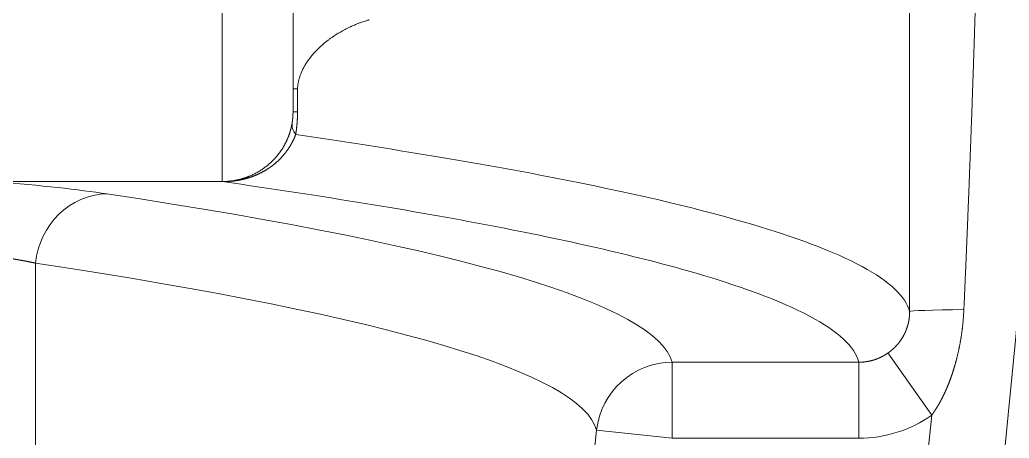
# Model space of a CAD drawing. Header units: millimetres. Extents: x 4664 to 8864, y -38 to 2932.
# Drawn here: x 8290.91 to 8307.89, y 2195.57 to 2202.75 of the extents above; entities that cross this region are included whole.
import ezdxf

# ---------------------------------------------------------------- set-up
doc = ezdxf.new("R2010")
doc.units = ezdxf.units.MM

msp = doc.modelspace()

# ---------------------------------------------------------------- linework, layer by layer
at = {"lineweight": 5}
for p, q in [((8294.379, 2228.386), (8294.379, 2199.975)), ((8295.598, 2201.174), (8295.598, 2227.187)), ((8295.674, 2201.564), (8295.598, 2201.564)), ((8295.674, 2201.174), (8295.674, 2201.564)), ((8295.674, 2201.174), (8295.598, 2201.174)), ((8291.178, 2198.576), (8291.178, 2186.025)), ((8306.557, 2195.967), (8305.806, 2197.034)), ((8302.105, 2195.571), (8302.105, 2196.876)), ((8305.306, 2196.876), (8302.105, 2196.876)), ((8305.306, 2195.571), (8305.306, 2196.876)), ((8300.807, 2195.709), (8302.105, 2195.571)), ((8302.105, 2195.571), (8305.306, 2195.571))]:
    msp.add_line(p, q, dxfattribs=at)
for radius, start, end in [(182.774, 339.96842, 20.03158), (181.468, 339.96842, 354.23964), (175.775, 339.99883, 353.9677)]:
    msp.add_arc((8126.005, 2214.181), radius, start, end, dxfattribs=at)
at = {"lineweight": 5, "extrusion": (0, 0, -1)}
for centre, major_axis, ratio, start_param, end_param in [((8296.873, 2200.78), (-1.29, 0.206), 0.402371, 5.905541, 6.280289), ((8294.386, 2200.844), (0.124, 0.862), 0.938236, 2.962938, 2.989748), ((8294.441, 2198.672), (-0.028, 1.306), 0.064701, 6.221532, 6.229443), ((8292.405, 2198.46), (0.195, 1.291), 0.943527, 4.659903, 6.124547), ((8126.005, 2196.744), (176.118, 0), 0.052336, 5.949441, 6.268968), ((8126.005, 2195.579), (-174.819, 0), 0.052336, 2.807848, 3.127376), ((8307.483, 2197.744), (-1.306, 0), 0.027253, 0.013588, 1.279648), ((8302.105, 2195.571), (1.26, 0.342), 0.998529, 3.512636, 4.97728)]:
    msp.add_ellipse(centre, major_axis=major_axis, ratio=ratio, start_param=start_param, end_param=end_param, dxfattribs=at)
at = {"lineweight": 5}
for points, knots in [([(8306.176, 2204.591), (8306.176, 2204.55), (8306.176, 2204.469), (8306.176, 2204.347), (8306.176, 2204.227), (8306.176, 2204.108), (8306.176, 2203.991), (8306.176, 2203.874), (8306.176, 2203.759), (8306.176, 2203.645), (8306.176, 2203.532), (8306.176, 2203.42), (8306.176, 2203.309), (8306.176, 2203.2), (8306.176, 2203.092), (8306.176, 2202.985), (8306.176, 2202.621), (8306.176, 2202.015), (8306.176, 2201.298), (8306.176, 2200.729), (8306.176, 2200.296), (8306.177, 2199.873), (8306.177, 2199.548), (8306.177, 2199.32), (8306.177, 2199.185), (8306.177, 2199.05), (8306.177, 2198.917), (8306.177, 2198.784), (8306.177, 2198.651), (8306.177, 2198.52), (8306.177, 2198.389), (8306.177, 2198.258), (8306.177, 2198.129), (8306.177, 2198), (8306.177, 2197.871), (8306.177, 2197.786), (8306.177, 2197.744)], [0, 0, 0, 0, 0.017894, 0.035612, 0.053155, 0.070523, 0.087716, 0.104734, 0.121576, 0.138243, 0.154735, 0.171052, 0.187193, 0.203159, 0.21895, 0.234566, 0.250006, 0.378354, 0.50001, 0.564409, 0.627542, 0.689408, 0.750008, 0.769817, 0.789529, 0.809145, 0.828665, 0.848088, 0.867414, 0.886644, 0.905778, 0.924815, 0.943756, 0.9626, 0.981348, 1, 1, 1, 1]), ([(8307.108, 2197.778), (8307.109, 2197.803), (8307.112, 2197.855), (8307.115, 2197.933), (8307.119, 2198.011), (8307.122, 2198.089), (8307.125, 2198.166), (8307.129, 2198.244), (8307.132, 2198.322), (8307.136, 2198.401), (8307.139, 2198.479), (8307.142, 2198.557), (8307.146, 2198.635), (8307.149, 2198.713), (8307.152, 2198.792), (8307.156, 2198.87), (8307.159, 2198.949), (8307.162, 2199.027), (8307.165, 2199.106), (8307.169, 2199.185), (8307.172, 2199.264), (8307.175, 2199.342), (8307.178, 2199.421), (8307.181, 2199.5), (8307.184, 2199.579), (8307.188, 2199.658), (8307.191, 2199.737), (8307.194, 2199.817), (8307.197, 2199.896), (8307.2, 2199.975), (8307.203, 2200.055), (8307.206, 2200.134), (8307.209, 2200.213), (8307.212, 2200.293), (8307.215, 2200.373), (8307.218, 2200.452), (8307.221, 2200.532), (8307.224, 2200.612), (8307.227, 2200.692), (8307.23, 2200.772), (8307.233, 2200.852), (8307.236, 2200.932), (8307.239, 2201.012), (8307.242, 2201.092), (8307.245, 2201.172), (8307.248, 2201.253), (8307.25, 2201.333), (8307.253, 2201.413), (8307.256, 2201.494), (8307.259, 2201.574), (8307.262, 2201.655), (8307.264, 2201.736), (8307.267, 2201.816), (8307.27, 2201.897), (8307.273, 2201.978), (8307.275, 2202.059), (8307.278, 2202.14), (8307.281, 2202.221), (8307.283, 2202.302), (8307.286, 2202.383), (8307.289, 2202.464), (8307.291, 2202.546), (8307.294, 2202.627), (8307.296, 2202.708), (8307.299, 2202.79), (8307.301, 2202.871), (8307.304, 2202.953), (8307.306, 2203.035), (8307.309, 2203.116), (8307.311, 2203.198), (8307.314, 2203.28), (8307.316, 2203.362), (8307.319, 2203.444), (8307.321, 2203.526), (8307.324, 2203.608), (8307.326, 2203.69), (8307.328, 2203.772), (8307.331, 2203.855), (8307.333, 2203.937), (8307.335, 2204.019), (8307.338, 2204.102), (8307.34, 2204.184), (8307.342, 2204.267), (8307.344, 2204.349), (8307.347, 2204.432), (8307.349, 2204.515), (8307.35, 2204.57), (8307.351, 2204.598)], [0, 0, 0, 0, 0.011391, 0.022791, 0.0342, 0.045618, 0.057044, 0.068479, 0.079924, 0.091377, 0.102839, 0.11431, 0.125789, 0.137278, 0.148776, 0.160282, 0.171797, 0.183321, 0.194854, 0.206396, 0.217947, 0.229506, 0.241075, 0.252652, 0.264238, 0.275834, 0.287438, 0.299051, 0.310672, 0.322303, 0.333943, 0.345591, 0.357249, 0.368915, 0.38059, 0.392274, 0.403967, 0.415669, 0.42738, 0.4391, 0.450828, 0.462566, 0.474312, 0.486068, 0.497832, 0.509605, 0.521387, 0.533178, 0.544978, 0.556787, 0.568605, 0.580431, 0.592267, 0.604112, 0.615965, 0.627828, 0.639699, 0.651579, 0.663468, 0.675367, 0.687274, 0.69919, 0.711115, 0.723049, 0.734991, 0.746943, 0.758904, 0.770874, 0.782852, 0.79484, 0.806836, 0.818842, 0.830856, 0.84288, 0.854912, 0.866954, 0.879004, 0.891063, 0.903131, 0.915208, 0.927295, 0.93939, 0.951494, 0.963607, 0.975729, 0.98786, 1, 1, 1, 1]), ([(8295.674, 2201.564), (8295.675, 2201.596), (8295.679, 2201.63), (8295.691, 2201.7), (8295.7, 2201.735), (8295.724, 2201.807), (8295.738, 2201.844), (8295.763, 2201.898), (8295.773, 2201.916), (8295.787, 2201.944), (8295.795, 2201.957), (8295.804, 2201.973), (8295.809, 2201.981), (8295.811, 2201.985), (8295.813, 2201.987), (8295.813, 2201.988), (8295.813, 2201.988), (8295.814, 2201.989), (8295.814, 2201.989), (8295.814, 2201.989), (8295.814, 2201.989), (8295.814, 2201.989), (8295.814, 2201.989), (8295.814, 2201.989), (8295.814, 2201.989), (8295.835, 2202.023), (8295.859, 2202.058), (8295.899, 2202.11), (8295.913, 2202.127), (8295.935, 2202.153), (8295.946, 2202.166), (8295.959, 2202.182), (8295.966, 2202.189), (8295.97, 2202.193), (8295.971, 2202.195), (8295.972, 2202.196), (8295.973, 2202.196), (8295.973, 2202.196), (8295.973, 2202.197), (8295.973, 2202.197), (8295.973, 2202.197), (8295.973, 2202.197), (8295.973, 2202.197), (8295.973, 2202.197), (8295.973, 2202.197), (8295.994, 2202.219), (8296.016, 2202.241), (8296.063, 2202.287), (8296.088, 2202.309), (8296.141, 2202.355), (8296.169, 2202.377), (8296.213, 2202.411), (8296.227, 2202.422), (8296.25, 2202.438), (8296.262, 2202.447), (8296.276, 2202.456), (8296.283, 2202.461), (8296.286, 2202.463), (8296.288, 2202.464), (8296.289, 2202.465), (8296.289, 2202.465), (8296.29, 2202.465), (8296.29, 2202.465), (8296.29, 2202.465), (8296.29, 2202.465), (8296.29, 2202.466), (8296.29, 2202.466), (8296.29, 2202.466), (8296.29, 2202.466), (8296.31, 2202.479), (8296.332, 2202.493), (8296.378, 2202.522), (8296.403, 2202.537), (8296.455, 2202.566), (8296.482, 2202.581), (8296.525, 2202.603), (8296.539, 2202.61), (8296.562, 2202.621), (8296.573, 2202.626), (8296.587, 2202.633), (8296.594, 2202.636), (8296.597, 2202.637), (8296.599, 2202.638), (8296.6, 2202.639), (8296.6, 2202.639), (8296.6, 2202.639), (8296.6, 2202.639), (8296.6, 2202.639), (8296.6, 2202.639), (8296.6, 2202.639), (8296.6, 2202.639), (8296.6, 2202.639), (8296.6, 2202.639), (8296.6, 2202.639), (8296.624, 2202.65), (8296.646, 2202.659), (8296.688, 2202.677), (8296.707, 2202.684), (8296.743, 2202.698), (8296.759, 2202.704), (8296.79, 2202.715), (8296.804, 2202.72), (8296.829, 2202.728), (8296.84, 2202.732), (8296.86, 2202.738), (8296.869, 2202.74), (8296.883, 2202.745), (8296.889, 2202.747), (8296.898, 2202.749), (8296.902, 2202.75), (8296.904, 2202.751)], [0, 0, 0, 0, 0.03125, 0.03125, 0.0625, 0.0625, 0.09375, 0.09375, 0.109375, 0.109375, 0.117188, 0.121094, 0.123047, 0.124023, 0.124512, 0.124756, 0.124878, 0.124939, 0.124969, 0.124985, 0.124992, 0.124996, 0.124998, 0.124998, 0.125, 0.125, 0.1875, 0.1875, 0.21875, 0.21875, 0.234375, 0.242188, 0.246094, 0.248047, 0.249023, 0.249512, 0.249756, 0.249878, 0.249939, 0.249969, 0.249985, 0.249992, 0.249996, 0.249996, 0.25, 0.25, 0.3125, 0.3125, 0.375, 0.375, 0.4375, 0.4375, 0.46875, 0.46875, 0.484375, 0.492187, 0.496094, 0.498047, 0.499023, 0.499512, 0.499756, 0.499878, 0.499939, 0.499969, 0.499985, 0.499992, 0.499996, 0.499996, 0.5, 0.5, 0.5625, 0.5625, 0.625, 0.625, 0.6875, 0.6875, 0.71875, 0.71875, 0.734375, 0.742187, 0.746094, 0.748047, 0.749023, 0.749512, 0.749756, 0.749878, 0.749939, 0.749969, 0.749985, 0.749992, 0.749996, 0.749998, 0.749998, 0.75, 0.75, 0.78125, 0.78125, 0.8125, 0.8125, 0.84375, 0.84375, 0.875, 0.875, 0.90625, 0.90625, 0.9375, 0.9375, 0.96875, 0.96875, 1, 1, 1, 1]), ([(8295.598, 2201.174), (8295.598, 2201.174), (8295.598, 2201.172), (8295.598, 2201.17), (8295.598, 2201.168), (8295.598, 2201.165), (8295.598, 2201.163), (8295.598, 2201.161), (8295.598, 2201.159), (8295.598, 2201.157), (8295.598, 2201.154), (8295.598, 2201.152), (8295.598, 2201.15), (8295.598, 2201.148), (8295.598, 2201.146), (8295.597, 2201.143), (8295.597, 2201.141), (8295.597, 2201.139), (8295.597, 2201.137), (8295.597, 2201.134), (8295.597, 2201.132), (8295.597, 2201.13), (8295.597, 2201.128), (8295.597, 2201.125), (8295.597, 2201.123), (8295.597, 2201.121), (8295.597, 2201.119), (8295.596, 2201.117), (8295.596, 2201.114), (8295.596, 2201.112), (8295.596, 2201.11), (8295.596, 2201.108), (8295.596, 2201.105), (8295.596, 2201.103), (8295.596, 2201.101), (8295.596, 2201.099), (8295.595, 2201.097), (8295.595, 2201.094), (8295.595, 2201.092), (8295.595, 2201.09), (8295.595, 2201.088), (8295.595, 2201.085), (8295.594, 2201.083), (8295.594, 2201.081), (8295.594, 2201.079), (8295.594, 2201.076), (8295.594, 2201.074), (8295.594, 2201.072), (8295.593, 2201.07), (8295.593, 2201.067), (8295.593, 2201.065), (8295.593, 2201.063), (8295.593, 2201.061), (8295.592, 2201.059), (8295.592, 2201.056), (8295.592, 2201.054), (8295.592, 2201.052), (8295.591, 2201.05), (8295.591, 2201.047), (8295.591, 2201.045), (8295.591, 2201.043), (8295.59, 2201.041), (8295.59, 2201.038), (8295.59, 2201.036), (8295.59, 2201.034), (8295.589, 2201.032), (8295.589, 2201.029), (8295.589, 2201.027), (8295.589, 2201.025), (8295.588, 2201.023), (8295.588, 2201.02), (8295.588, 2201.018), (8295.587, 2201.016), (8295.587, 2201.014), (8295.587, 2201.012), (8295.587, 2201.009), (8295.586, 2201.007), (8295.586, 2201.005), (8295.586, 2201.003), (8295.585, 2201), (8295.585, 2200.998), (8295.585, 2200.996), (8295.584, 2200.994), (8295.584, 2200.991), (8295.584, 2200.989), (8295.583, 2200.987), (8295.583, 2200.985), (8295.583, 2200.985)], [0, 0, 0, 0, 0.01041, 0.020823, 0.031241, 0.041664, 0.052093, 0.06253, 0.072976, 0.083432, 0.0939, 0.104379, 0.114872, 0.12538, 0.135904, 0.146444, 0.157002, 0.16758, 0.178178, 0.188797, 0.199439, 0.210104, 0.220794, 0.231509, 0.242252, 0.253023, 0.263822, 0.274652, 0.285513, 0.296405, 0.307332, 0.318292, 0.329288, 0.34032, 0.351389, 0.362496, 0.373643, 0.38483, 0.396059, 0.407329, 0.418643, 0.43, 0.441403, 0.452851, 0.464347, 0.47589, 0.487482, 0.499123, 0.510814, 0.522557, 0.534352, 0.5462, 0.558101, 0.570057, 0.582069, 0.594136, 0.606261, 0.618443, 0.630684, 0.642984, 0.655344, 0.667765, 0.680247, 0.692792, 0.705399, 0.71807, 0.730805, 0.743606, 0.756472, 0.769404, 0.782403, 0.79547, 0.808605, 0.821809, 0.835083, 0.848427, 0.861841, 0.875327, 0.888884, 0.902514, 0.916217, 0.929994, 0.943845, 0.95777, 0.971771, 0.985847, 1, 1, 1, 1]), ([(8295.643, 2200.78), (8295.644, 2200.782), (8295.644, 2200.785), (8295.645, 2200.789), (8295.645, 2200.793), (8295.646, 2200.797), (8295.647, 2200.801), (8295.647, 2200.805), (8295.648, 2200.809), (8295.648, 2200.814), (8295.649, 2200.818), (8295.65, 2200.822), (8295.65, 2200.826), (8295.651, 2200.83), (8295.651, 2200.834), (8295.652, 2200.838), (8295.652, 2200.843), (8295.653, 2200.847), (8295.654, 2200.851), (8295.654, 2200.855), (8295.655, 2200.859), (8295.655, 2200.863), (8295.656, 2200.868), (8295.656, 2200.872), (8295.657, 2200.876), (8295.657, 2200.88), (8295.658, 2200.884), (8295.658, 2200.888), (8295.659, 2200.893), (8295.659, 2200.897), (8295.659, 2200.901), (8295.66, 2200.905), (8295.66, 2200.909), (8295.661, 2200.914), (8295.661, 2200.918), (8295.662, 2200.922), (8295.662, 2200.926), (8295.662, 2200.93), (8295.663, 2200.935), (8295.663, 2200.939), (8295.664, 2200.943), (8295.664, 2200.947), (8295.664, 2200.951), (8295.665, 2200.956), (8295.665, 2200.96), (8295.666, 2200.964), (8295.666, 2200.968), (8295.666, 2200.974), (8295.667, 2200.981), (8295.668, 2200.989), (8295.668, 2200.998), (8295.669, 2201.006), (8295.669, 2201.015), (8295.67, 2201.023), (8295.67, 2201.031), (8295.671, 2201.04), (8295.671, 2201.048), (8295.672, 2201.057), (8295.672, 2201.065), (8295.672, 2201.073), (8295.673, 2201.082), (8295.673, 2201.09), (8295.673, 2201.099), (8295.673, 2201.107), (8295.674, 2201.115), (8295.674, 2201.124), (8295.674, 2201.132), (8295.674, 2201.141), (8295.674, 2201.149), (8295.674, 2201.158), (8295.674, 2201.166), (8295.674, 2201.172), (8295.674, 2201.174)], [0, 0, 0, 0, 0.011176, 0.022335, 0.033478, 0.044604, 0.055715, 0.06681, 0.07789, 0.088954, 0.100003, 0.111037, 0.122057, 0.133062, 0.144053, 0.15503, 0.165993, 0.176942, 0.187878, 0.198801, 0.20971, 0.220607, 0.231492, 0.242364, 0.253224, 0.264072, 0.274908, 0.285733, 0.296547, 0.30735, 0.318142, 0.328923, 0.339694, 0.350455, 0.361206, 0.371947, 0.382679, 0.393401, 0.404115, 0.41482, 0.425516, 0.436204, 0.446884, 0.457557, 0.468221, 0.478878, 0.489528, 0.500171, 0.521371, 0.542524, 0.563632, 0.584698, 0.605722, 0.626708, 0.647656, 0.66857, 0.68945, 0.710298, 0.731118, 0.75191, 0.772676, 0.793419, 0.814141, 0.834843, 0.855528, 0.876197, 0.896853, 0.917497, 0.938132, 0.958759, 0.979381, 1, 1, 1, 1]), ([(8295.583, 2200.985), (8295.583, 2200.983), (8295.582, 2200.981), (8295.582, 2200.977), (8295.581, 2200.973), (8295.58, 2200.969), (8295.58, 2200.965), (8295.579, 2200.962), (8295.578, 2200.958), (8295.577, 2200.954), (8295.577, 2200.95), (8295.576, 2200.946), (8295.575, 2200.942), (8295.574, 2200.938), (8295.574, 2200.934), (8295.573, 2200.93), (8295.572, 2200.926), (8295.571, 2200.922), (8295.57, 2200.918), (8295.569, 2200.914), (8295.568, 2200.91), (8295.567, 2200.906), (8295.567, 2200.902), (8295.566, 2200.898), (8295.565, 2200.894), (8295.564, 2200.89), (8295.563, 2200.886), (8295.562, 2200.882), (8295.561, 2200.878), (8295.559, 2200.874), (8295.558, 2200.87), (8295.557, 2200.866), (8295.556, 2200.862), (8295.555, 2200.858), (8295.554, 2200.854), (8295.553, 2200.849), (8295.552, 2200.845), (8295.55, 2200.841), (8295.549, 2200.837), (8295.548, 2200.833), (8295.547, 2200.829), (8295.545, 2200.825), (8295.544, 2200.821), (8295.543, 2200.817), (8295.542, 2200.812), (8295.54, 2200.808), (8295.539, 2200.804), (8295.537, 2200.8), (8295.536, 2200.796), (8295.535, 2200.792), (8295.533, 2200.787), (8295.532, 2200.783), (8295.53, 2200.779), (8295.529, 2200.775), (8295.527, 2200.771), (8295.526, 2200.766), (8295.524, 2200.762), (8295.523, 2200.758), (8295.521, 2200.754), (8295.519, 2200.75), (8295.518, 2200.745), (8295.516, 2200.741), (8295.514, 2200.737), (8295.513, 2200.733), (8295.511, 2200.728), (8295.509, 2200.724), (8295.508, 2200.72), (8295.506, 2200.716), (8295.504, 2200.711), (8295.502, 2200.707), (8295.5, 2200.703), (8295.498, 2200.699), (8295.497, 2200.694), (8295.495, 2200.69), (8295.493, 2200.686), (8295.491, 2200.682), (8295.489, 2200.677), (8295.487, 2200.673), (8295.485, 2200.669), (8295.483, 2200.664), (8295.481, 2200.66), (8295.479, 2200.656), (8295.477, 2200.652), (8295.474, 2200.647), (8295.472, 2200.643), (8295.47, 2200.639), (8295.457, 2200.613), (8295.431, 2200.567), (8295.388, 2200.499), (8295.338, 2200.432), (8295.281, 2200.365), (8295.225, 2200.31), (8295.174, 2200.264), (8295.128, 2200.228), (8295.079, 2200.192), (8295.026, 2200.157), (8294.97, 2200.124), (8294.909, 2200.094), (8294.866, 2200.074), (8294.841, 2200.064), (8294.836, 2200.062), (8294.831, 2200.06), (8294.826, 2200.058), (8294.821, 2200.056), (8294.816, 2200.055), (8294.811, 2200.053), (8294.806, 2200.051), (8294.801, 2200.049), (8294.796, 2200.047), (8294.791, 2200.045), (8294.785, 2200.043), (8294.78, 2200.041), (8294.775, 2200.04), (8294.769, 2200.038), (8294.764, 2200.036), (8294.758, 2200.034), (8294.753, 2200.032), (8294.747, 2200.031), (8294.741, 2200.029), (8294.736, 2200.027), (8294.73, 2200.025), (8294.724, 2200.024), (8294.718, 2200.022), (8294.712, 2200.02), (8294.706, 2200.019), (8294.7, 2200.017), (8294.694, 2200.016), (8294.688, 2200.014), (8294.682, 2200.012), (8294.676, 2200.011), (8294.67, 2200.009), (8294.664, 2200.008), (8294.657, 2200.006), (8294.651, 2200.005), (8294.645, 2200.004), (8294.638, 2200.002), (8294.633, 2200.001), (8294.629, 2200), (8294.626, 2200), (8294.621, 2199.999), (8294.616, 2199.998), (8294.608, 2199.996), (8294.6, 2199.995), (8294.59, 2199.993), (8294.579, 2199.991), (8294.566, 2199.989), (8294.553, 2199.987), (8294.537, 2199.985), (8294.523, 2199.983), (8294.51, 2199.982), (8294.5, 2199.981), (8294.489, 2199.98), (8294.479, 2199.979), (8294.469, 2199.978), (8294.46, 2199.978), (8294.45, 2199.977), (8294.442, 2199.977), (8294.433, 2199.976), (8294.425, 2199.976), (8294.417, 2199.976), (8294.412, 2199.976), (8294.409, 2199.976)], [0, 0, 0, 0, 0.002893, 0.005787, 0.008681, 0.011576, 0.014471, 0.017366, 0.020262, 0.023159, 0.026056, 0.028954, 0.031852, 0.034751, 0.037651, 0.040551, 0.043452, 0.046354, 0.049257, 0.05216, 0.055065, 0.05797, 0.060876, 0.063783, 0.066691, 0.0696, 0.07251, 0.075421, 0.078333, 0.081246, 0.08416, 0.087075, 0.089991, 0.092909, 0.095828, 0.098748, 0.101669, 0.104592, 0.107516, 0.110441, 0.113367, 0.116295, 0.119225, 0.122156, 0.125088, 0.128022, 0.130957, 0.133894, 0.136832, 0.139772, 0.142714, 0.145657, 0.148602, 0.151549, 0.154497, 0.157447, 0.160399, 0.163353, 0.166309, 0.169266, 0.172225, 0.175187, 0.17815, 0.181115, 0.184082, 0.187051, 0.190022, 0.192996, 0.195971, 0.198948, 0.201928, 0.20491, 0.207893, 0.21088, 0.213868, 0.216859, 0.219851, 0.222847, 0.225844, 0.228844, 0.231847, 0.234851, 0.237858, 0.240868, 0.24388, 0.246895, 0.249912, 0.297344, 0.345951, 0.395822, 0.447039, 0.499679, 0.531933, 0.565321, 0.599857, 0.635552, 0.672419, 0.710468, 0.749709, 0.752605, 0.755523, 0.758462, 0.761423, 0.764405, 0.767409, 0.770435, 0.773482, 0.776551, 0.779642, 0.782754, 0.785888, 0.789044, 0.792221, 0.79542, 0.79864, 0.801882, 0.805146, 0.808431, 0.811738, 0.815067, 0.818418, 0.82179, 0.825183, 0.828599, 0.832036, 0.835495, 0.838975, 0.842477, 0.846001, 0.849546, 0.853114, 0.856702, 0.860313, 0.863945, 0.867599, 0.871275, 0.874972, 0.876078, 0.877927, 0.880519, 0.883853, 0.88793, 0.89275, 0.898313, 0.904618, 0.911666, 0.919457, 0.927991, 0.937267, 0.943461, 0.949479, 0.955321, 0.960987, 0.966477, 0.971792, 0.976931, 0.981895, 0.986683, 0.991297, 0.995736, 1, 1, 1, 1]), ([(8294.408, 2199.975), (8294.41, 2199.975), (8294.414, 2199.975), (8294.419, 2199.975), (8294.425, 2199.975), (8294.43, 2199.975), (8294.435, 2199.975), (8294.441, 2199.975), (8294.446, 2199.975), (8294.452, 2199.975), (8294.457, 2199.975), (8294.463, 2199.976), (8294.468, 2199.976), (8294.474, 2199.976), (8294.479, 2199.976), (8294.484, 2199.976), (8294.49, 2199.977), (8294.495, 2199.977), (8294.501, 2199.977), (8294.506, 2199.978), (8294.512, 2199.978), (8294.517, 2199.978), (8294.523, 2199.979), (8294.528, 2199.979), (8294.534, 2199.98), (8294.539, 2199.98), (8294.545, 2199.98), (8294.55, 2199.981), (8294.556, 2199.981), (8294.561, 2199.982), (8294.567, 2199.983), (8294.572, 2199.983), (8294.578, 2199.984), (8294.583, 2199.984), (8294.589, 2199.985), (8294.594, 2199.986), (8294.6, 2199.986), (8294.605, 2199.987), (8294.611, 2199.988), (8294.616, 2199.989), (8294.622, 2199.989), (8294.627, 2199.99), (8294.633, 2199.991), (8294.638, 2199.992), (8294.644, 2199.993), (8294.649, 2199.994), (8294.655, 2199.995), (8294.66, 2199.996), (8294.666, 2199.997), (8294.671, 2199.998), (8294.677, 2199.999), (8294.682, 2200), (8294.688, 2200.001), (8294.693, 2200.002), (8294.699, 2200.003), (8294.704, 2200.004), (8294.71, 2200.005), (8294.715, 2200.007), (8294.721, 2200.008), (8294.726, 2200.009), (8294.732, 2200.01), (8294.737, 2200.012), (8294.743, 2200.013), (8294.748, 2200.014), (8294.754, 2200.016), (8294.759, 2200.017), (8294.765, 2200.018), (8294.77, 2200.02), (8294.775, 2200.021), (8294.781, 2200.023), (8294.786, 2200.024), (8294.792, 2200.026), (8294.797, 2200.027), (8294.803, 2200.029), (8294.808, 2200.03), (8294.813, 2200.032), (8294.821, 2200.034), (8294.83, 2200.037), (8294.841, 2200.041), (8294.852, 2200.044), (8294.863, 2200.048), (8294.874, 2200.052), (8294.884, 2200.056), (8294.895, 2200.06), (8294.906, 2200.064), (8294.917, 2200.068), (8294.928, 2200.072), (8294.938, 2200.076), (8294.949, 2200.081), (8294.96, 2200.085), (8294.971, 2200.09), (8294.981, 2200.095), (8294.992, 2200.1), (8295.003, 2200.104), (8295.013, 2200.109), (8295.024, 2200.115), (8295.034, 2200.12), (8295.045, 2200.125), (8295.055, 2200.13), (8295.065, 2200.136), (8295.076, 2200.141), (8295.086, 2200.147), (8295.096, 2200.153), (8295.106, 2200.158), (8295.117, 2200.164), (8295.127, 2200.17), (8295.137, 2200.176), (8295.147, 2200.182), (8295.157, 2200.188), (8295.166, 2200.195), (8295.176, 2200.201), (8295.184, 2200.206), (8295.189, 2200.209), (8295.192, 2200.212), (8295.196, 2200.214), (8295.2, 2200.216), (8295.203, 2200.219), (8295.207, 2200.222), (8295.211, 2200.225), (8295.216, 2200.228), (8295.22, 2200.231), (8295.225, 2200.234), (8295.23, 2200.238), (8295.235, 2200.242), (8295.24, 2200.245), (8295.245, 2200.249), (8295.25, 2200.253), (8295.256, 2200.258), (8295.262, 2200.262), (8295.268, 2200.267), (8295.273, 2200.272), (8295.28, 2200.277), (8295.286, 2200.282), (8295.292, 2200.287), (8295.299, 2200.293), (8295.305, 2200.299), (8295.312, 2200.304), (8295.319, 2200.311), (8295.326, 2200.317), (8295.333, 2200.323), (8295.34, 2200.33), (8295.347, 2200.337), (8295.354, 2200.344), (8295.362, 2200.351), (8295.369, 2200.358), (8295.377, 2200.366), (8295.384, 2200.374), (8295.392, 2200.382), (8295.399, 2200.39), (8295.407, 2200.398), (8295.415, 2200.407), (8295.423, 2200.416), (8295.43, 2200.425), (8295.438, 2200.434), (8295.446, 2200.443), (8295.454, 2200.453), (8295.462, 2200.463), (8295.469, 2200.472), (8295.475, 2200.48), (8295.481, 2200.488), (8295.487, 2200.496), (8295.493, 2200.504), (8295.498, 2200.511), (8295.504, 2200.519), (8295.509, 2200.527), (8295.514, 2200.535), (8295.52, 2200.543), (8295.525, 2200.55), (8295.53, 2200.558), (8295.535, 2200.566), (8295.54, 2200.574), (8295.545, 2200.581), (8295.549, 2200.589), (8295.554, 2200.597), (8295.559, 2200.605), (8295.563, 2200.613), (8295.568, 2200.62), (8295.572, 2200.628), (8295.576, 2200.636), (8295.58, 2200.644), (8295.585, 2200.651), (8295.589, 2200.659), (8295.592, 2200.667), (8295.596, 2200.675), (8295.6, 2200.682), (8295.604, 2200.69), (8295.608, 2200.698), (8295.611, 2200.705), (8295.615, 2200.713), (8295.618, 2200.72), (8295.621, 2200.728), (8295.625, 2200.736), (8295.628, 2200.743), (8295.631, 2200.751), (8295.634, 2200.758), (8295.637, 2200.765), (8295.64, 2200.773), (8295.642, 2200.778), (8295.643, 2200.78)], [0, 0, 0, 0, 0.00329, 0.006582, 0.009875, 0.013169, 0.016465, 0.019762, 0.02306, 0.02636, 0.029661, 0.032963, 0.036267, 0.039572, 0.042879, 0.046186, 0.049495, 0.052806, 0.056117, 0.05943, 0.062744, 0.06606, 0.069377, 0.072695, 0.076014, 0.079334, 0.082656, 0.085979, 0.089303, 0.092629, 0.095955, 0.099283, 0.102612, 0.105942, 0.109273, 0.112606, 0.115939, 0.119274, 0.12261, 0.125947, 0.129285, 0.132624, 0.135964, 0.139306, 0.142648, 0.145991, 0.149336, 0.152681, 0.156028, 0.159375, 0.162723, 0.166073, 0.169423, 0.172774, 0.176126, 0.179479, 0.182833, 0.186188, 0.189544, 0.1929, 0.196258, 0.199616, 0.202975, 0.206334, 0.209695, 0.213056, 0.216418, 0.219781, 0.223144, 0.226508, 0.229873, 0.233238, 0.236604, 0.23997, 0.243338, 0.246705, 0.250073, 0.25691, 0.263767, 0.270644, 0.27754, 0.284457, 0.291392, 0.298347, 0.30532, 0.312312, 0.319323, 0.326353, 0.3334, 0.340466, 0.347549, 0.35465, 0.361769, 0.368904, 0.376057, 0.383226, 0.390413, 0.397615, 0.404834, 0.412069, 0.419319, 0.426585, 0.433867, 0.441164, 0.448476, 0.455802, 0.463143, 0.470499, 0.477869, 0.485253, 0.49265, 0.500062, 0.502428, 0.504933, 0.507574, 0.510354, 0.513271, 0.516326, 0.519518, 0.522848, 0.526316, 0.529921, 0.533664, 0.537544, 0.541562, 0.545716, 0.550009, 0.554438, 0.559004, 0.563708, 0.568548, 0.573525, 0.578638, 0.583887, 0.589273, 0.594794, 0.600451, 0.606243, 0.61217, 0.618232, 0.624428, 0.630758, 0.637222, 0.643819, 0.650549, 0.657411, 0.664404, 0.671529, 0.678785, 0.686171, 0.693686, 0.70133, 0.709103, 0.717003, 0.725029, 0.733181, 0.741459, 0.74986, 0.756321, 0.762772, 0.769214, 0.775647, 0.782071, 0.788484, 0.794888, 0.801283, 0.807667, 0.814041, 0.820404, 0.826758, 0.8331, 0.839432, 0.845754, 0.852064, 0.858364, 0.864652, 0.870929, 0.877195, 0.883449, 0.889692, 0.895924, 0.902143, 0.908351, 0.914547, 0.920731, 0.926903, 0.933063, 0.93921, 0.945345, 0.951468, 0.957579, 0.963677, 0.969763, 0.975835, 0.981896, 0.987943, 0.993978, 1, 1, 1, 1]), ([(8306.177, 2197.744), (8306.11, 2198.002), (8305.838, 2198.26), (8304.885, 2198.774), (8304.205, 2199.031), (8302.442, 2199.539), (8301.358, 2199.791), (8298.795, 2200.29), (8297.316, 2200.537), (8295.643, 2200.78)], [0, 0, 0, 0, 0.25, 0.25, 0.5, 0.5, 0.75, 0.75, 1, 1, 1, 1]), ([(8294.379, 2199.975), (8294.38, 2199.975), (8294.381, 2199.975), (8294.391, 2199.975), (8294.4, 2199.975), (8294.408, 2199.975)], [0, 0, 0, 0, 0.093825, 0.093825, 1, 1, 1, 1]), ([(8294.386, 2199.974), (8295.25, 2199.85), (8296.07, 2199.725), (8297.602, 2199.474), (8298.317, 2199.348), (8300.311, 2198.966), (8301.434, 2198.709), (8303.263, 2198.19), (8303.968, 2197.928), (8304.955, 2197.403), (8305.237, 2197.14), (8305.306, 2196.876)], [0, 0, 0, 0, 0.125, 0.125, 0.25, 0.25, 0.5, 0.5, 0.75, 0.75, 1, 1, 1, 1]), ([(8289.392, 2198.842), (8289.396, 2198.842), (8289.403, 2198.841), (8289.414, 2198.839), (8289.425, 2198.838), (8289.436, 2198.837), (8289.447, 2198.836), (8289.458, 2198.835), (8289.469, 2198.833), (8289.48, 2198.832), (8289.491, 2198.831), (8289.502, 2198.83), (8289.512, 2198.828), (8289.523, 2198.827), (8289.534, 2198.826), (8289.545, 2198.825), (8289.556, 2198.823), (8289.566, 2198.822), (8289.577, 2198.821), (8289.588, 2198.819), (8289.598, 2198.818), (8289.609, 2198.817), (8289.62, 2198.816), (8289.63, 2198.814), (8289.641, 2198.813), (8289.652, 2198.812), (8289.662, 2198.811), (8289.673, 2198.809), (8289.683, 2198.808), (8289.694, 2198.807), (8289.704, 2198.806), (8289.715, 2198.804), (8289.725, 2198.803), (8289.735, 2198.802), (8289.746, 2198.8), (8289.756, 2198.799), (8289.766, 2198.798), (8289.777, 2198.797), (8289.787, 2198.795), (8289.797, 2198.794), (8289.808, 2198.793), (8289.818, 2198.792), (8289.828, 2198.79), (8289.838, 2198.789), (8289.848, 2198.788), (8289.859, 2198.786), (8289.869, 2198.785), (8289.879, 2198.784), (8289.889, 2198.783), (8289.899, 2198.781), (8289.909, 2198.78), (8289.919, 2198.779), (8289.929, 2198.777), (8289.939, 2198.776), (8289.949, 2198.775), (8289.959, 2198.774), (8289.969, 2198.772), (8289.979, 2198.771), (8289.989, 2198.77), (8289.998, 2198.768), (8290.008, 2198.767), (8290.018, 2198.766), (8290.028, 2198.764), (8290.038, 2198.763), (8290.047, 2198.762), (8290.057, 2198.761), (8290.067, 2198.759), (8290.076, 2198.758), (8290.086, 2198.757), (8290.096, 2198.755), (8290.105, 2198.754), (8290.115, 2198.753), (8290.124, 2198.751), (8290.134, 2198.75), (8290.144, 2198.749), (8290.153, 2198.748), (8290.163, 2198.746), (8290.172, 2198.745), (8290.181, 2198.744), (8290.191, 2198.742), (8290.2, 2198.741), (8290.21, 2198.74), (8290.219, 2198.738), (8290.228, 2198.737), (8290.238, 2198.736), (8290.247, 2198.734), (8290.256, 2198.733), (8290.266, 2198.732), (8290.275, 2198.73), (8290.284, 2198.729), (8290.293, 2198.728), (8290.302, 2198.726), (8290.311, 2198.725), (8290.321, 2198.724), (8290.33, 2198.722), (8290.339, 2198.721), (8290.348, 2198.72), (8290.357, 2198.718), (8290.366, 2198.717), (8290.375, 2198.716), (8290.384, 2198.714), (8290.393, 2198.713), (8290.402, 2198.712), (8290.411, 2198.71), (8290.419, 2198.709), (8290.428, 2198.708), (8290.437, 2198.706), (8290.446, 2198.705), (8290.455, 2198.704), (8290.464, 2198.702), (8290.472, 2198.701), (8290.481, 2198.7), (8290.49, 2198.698), (8290.498, 2198.697), (8290.507, 2198.696), (8290.516, 2198.694), (8290.524, 2198.693), (8290.533, 2198.692), (8290.542, 2198.69), (8290.55, 2198.689), (8290.559, 2198.688), (8290.567, 2198.686), (8290.576, 2198.685), (8290.584, 2198.684), (8290.593, 2198.682), (8290.601, 2198.681), (8290.609, 2198.68), (8290.618, 2198.678), (8290.626, 2198.677), (8290.635, 2198.675), (8290.643, 2198.674), (8290.651, 2198.673), (8290.66, 2198.671), (8290.668, 2198.67), (8290.676, 2198.669), (8290.684, 2198.667), (8290.692, 2198.666), (8290.701, 2198.665), (8290.709, 2198.663), (8290.717, 2198.662), (8290.725, 2198.66), (8290.733, 2198.659), (8290.741, 2198.658), (8290.749, 2198.656), (8290.757, 2198.655), (8290.765, 2198.654), (8290.773, 2198.652), (8290.781, 2198.651), (8290.789, 2198.65), (8290.797, 2198.648), (8290.805, 2198.647), (8290.813, 2198.645), (8290.821, 2198.644), (8290.828, 2198.643), (8290.836, 2198.641), (8290.844, 2198.64), (8290.852, 2198.639), (8290.859, 2198.637), (8290.867, 2198.636), (8290.875, 2198.634), (8290.883, 2198.633), (8290.89, 2198.632), (8290.898, 2198.63), (8290.905, 2198.629), (8290.913, 2198.627), (8290.921, 2198.626), (8290.928, 2198.625), (8290.936, 2198.623), (8290.943, 2198.622), (8290.951, 2198.621), (8290.958, 2198.619), (8290.965, 2198.618), (8290.973, 2198.616), (8290.98, 2198.615), (8290.988, 2198.614), (8290.995, 2198.612), (8291.002, 2198.611), (8291.01, 2198.609), (8291.017, 2198.608), (8291.024, 2198.607), (8291.031, 2198.605), (8291.039, 2198.604), (8291.046, 2198.602), (8291.053, 2198.601), (8291.06, 2198.6), (8291.067, 2198.598), (8291.074, 2198.597), (8291.081, 2198.595), (8291.089, 2198.594), (8291.096, 2198.593), (8291.103, 2198.591), (8291.11, 2198.59), (8291.117, 2198.588), (8291.123, 2198.587), (8291.13, 2198.586), (8291.137, 2198.584), (8291.144, 2198.583), (8291.151, 2198.581), (8291.158, 2198.58), (8291.165, 2198.579), (8291.172, 2198.577), (8291.176, 2198.576), (8291.178, 2198.576)], [0, 0, 0, 0, 0.005019, 0.010039, 0.015058, 0.020076, 0.025095, 0.030114, 0.035132, 0.04015, 0.045168, 0.050185, 0.055203, 0.06022, 0.065237, 0.070254, 0.07527, 0.080287, 0.085303, 0.090319, 0.095335, 0.100351, 0.105366, 0.110381, 0.115397, 0.120411, 0.125426, 0.130441, 0.135455, 0.140469, 0.145483, 0.150497, 0.15551, 0.160523, 0.165536, 0.170549, 0.175562, 0.180575, 0.185587, 0.190599, 0.195611, 0.200623, 0.205634, 0.210646, 0.215657, 0.220668, 0.225678, 0.230689, 0.235699, 0.24071, 0.24572, 0.250729, 0.255739, 0.260748, 0.265758, 0.270767, 0.275775, 0.280784, 0.285792, 0.290801, 0.295809, 0.300816, 0.305824, 0.310832, 0.315839, 0.320846, 0.325853, 0.330859, 0.335866, 0.340872, 0.345878, 0.350884, 0.35589, 0.360895, 0.365901, 0.370906, 0.375911, 0.380915, 0.38592, 0.390924, 0.395928, 0.400932, 0.405936, 0.41094, 0.415943, 0.420946, 0.425949, 0.430952, 0.435955, 0.440957, 0.445959, 0.450961, 0.455963, 0.460965, 0.465966, 0.470967, 0.475968, 0.480969, 0.48597, 0.49097, 0.495971, 0.500971, 0.505971, 0.51097, 0.51597, 0.520969, 0.525968, 0.530967, 0.535966, 0.540964, 0.545963, 0.550961, 0.555959, 0.560957, 0.565954, 0.570952, 0.575949, 0.580946, 0.585942, 0.590939, 0.595935, 0.600932, 0.605928, 0.610924, 0.615919, 0.620915, 0.62591, 0.630905, 0.6359, 0.640894, 0.645889, 0.650883, 0.655877, 0.660871, 0.665865, 0.670858, 0.675852, 0.680845, 0.685838, 0.69083, 0.695823, 0.700815, 0.705807, 0.710799, 0.715791, 0.720783, 0.725774, 0.730765, 0.735756, 0.740747, 0.745738, 0.750728, 0.755718, 0.760708, 0.765698, 0.770688, 0.775677, 0.780666, 0.785655, 0.790644, 0.795633, 0.800621, 0.80561, 0.810598, 0.815586, 0.820573, 0.825561, 0.830548, 0.835535, 0.840522, 0.845509, 0.850495, 0.855482, 0.860468, 0.865454, 0.870439, 0.875425, 0.88041, 0.885395, 0.89038, 0.895365, 0.90035, 0.905334, 0.910318, 0.915302, 0.920286, 0.92527, 0.930253, 0.935236, 0.940219, 0.945202, 0.950185, 0.955167, 0.960149, 0.965131, 0.970113, 0.975095, 0.980076, 0.985057, 0.990038, 0.995019, 1, 1, 1, 1]), ([(8306.177, 2197.744), (8306.177, 2197.742), (8306.177, 2197.74), (8306.177, 2197.736), (8306.177, 2197.732), (8306.177, 2197.728), (8306.177, 2197.724), (8306.177, 2197.72), (8306.177, 2197.716), (8306.177, 2197.712), (8306.177, 2197.708), (8306.176, 2197.704), (8306.176, 2197.7), (8306.176, 2197.696), (8306.176, 2197.692), (8306.176, 2197.688), (8306.175, 2197.684), (8306.175, 2197.68), (8306.175, 2197.676), (8306.174, 2197.672), (8306.174, 2197.668), (8306.174, 2197.664), (8306.173, 2197.66), (8306.173, 2197.656), (8306.173, 2197.652), (8306.172, 2197.648), (8306.172, 2197.644), (8306.171, 2197.64), (8306.171, 2197.636), (8306.17, 2197.631), (8306.17, 2197.627), (8306.169, 2197.623), (8306.169, 2197.619), (8306.168, 2197.615), (8306.167, 2197.611), (8306.167, 2197.607), (8306.166, 2197.602), (8306.165, 2197.598), (8306.165, 2197.594), (8306.164, 2197.59), (8306.163, 2197.586), (8306.162, 2197.581), (8306.162, 2197.577), (8306.161, 2197.573), (8306.16, 2197.569), (8306.159, 2197.565), (8306.158, 2197.56), (8306.157, 2197.556), (8306.156, 2197.552), (8306.155, 2197.548), (8306.154, 2197.543), (8306.153, 2197.539), (8306.152, 2197.535), (8306.151, 2197.531), (8306.15, 2197.526), (8306.149, 2197.522), (8306.148, 2197.518), (8306.147, 2197.514), (8306.145, 2197.509), (8306.144, 2197.505), (8306.143, 2197.501), (8306.142, 2197.496), (8306.14, 2197.492), (8306.139, 2197.488), (8306.138, 2197.484), (8306.136, 2197.479), (8306.135, 2197.475), (8306.134, 2197.471), (8306.132, 2197.466), (8306.131, 2197.462), (8306.129, 2197.458), (8306.128, 2197.453), (8306.126, 2197.449), (8306.125, 2197.445), (8306.123, 2197.441), (8306.121, 2197.436), (8306.12, 2197.432), (8306.118, 2197.428), (8306.116, 2197.423), (8306.115, 2197.419), (8306.113, 2197.415), (8306.111, 2197.41), (8306.109, 2197.406), (8306.107, 2197.402), (8306.106, 2197.398), (8306.104, 2197.393), (8306.102, 2197.389), (8306.1, 2197.385), (8306.098, 2197.38), (8306.096, 2197.376), (8306.094, 2197.372), (8306.092, 2197.368), (8306.09, 2197.363), (8306.088, 2197.359), (8306.085, 2197.355), (8306.083, 2197.351), (8306.081, 2197.346), (8306.078, 2197.34), (8306.074, 2197.333), (8306.069, 2197.324), (8306.064, 2197.315), (8306.059, 2197.306), (8306.054, 2197.298), (8306.048, 2197.289), (8306.043, 2197.28), (8306.037, 2197.272), (8306.032, 2197.263), (8306.026, 2197.254), (8306.02, 2197.246), (8306.014, 2197.238), (8306.008, 2197.229), (8306.002, 2197.221), (8305.995, 2197.213), (8305.989, 2197.205), (8305.982, 2197.197), (8305.976, 2197.189), (8305.969, 2197.181), (8305.963, 2197.174), (8305.959, 2197.169), (8305.955, 2197.165), (8305.952, 2197.162), (8305.948, 2197.158), (8305.945, 2197.154), (8305.941, 2197.15), (8305.938, 2197.146), (8305.934, 2197.143), (8305.93, 2197.139), (8305.927, 2197.135), (8305.923, 2197.132), (8305.919, 2197.128), (8305.916, 2197.124), (8305.912, 2197.121), (8305.908, 2197.117), (8305.904, 2197.114), (8305.9, 2197.11), (8305.897, 2197.106), (8305.893, 2197.103), (8305.889, 2197.099), (8305.885, 2197.096), (8305.881, 2197.093), (8305.877, 2197.089), (8305.873, 2197.086), (8305.869, 2197.082), (8305.865, 2197.079), (8305.861, 2197.076), (8305.857, 2197.072), (8305.853, 2197.069), (8305.849, 2197.066), (8305.845, 2197.062), (8305.84, 2197.059), (8305.836, 2197.056), (8305.832, 2197.053), (8305.828, 2197.049), (8305.824, 2197.046), (8305.819, 2197.043), (8305.815, 2197.04), (8305.811, 2197.037), (8305.808, 2197.035), (8305.806, 2197.034)], [0, 0, 0, 0, 0.004673, 0.009356, 0.014049, 0.018751, 0.023463, 0.028185, 0.032917, 0.037659, 0.042412, 0.047174, 0.051947, 0.05673, 0.061523, 0.066327, 0.071141, 0.075966, 0.080802, 0.085648, 0.090506, 0.095374, 0.100253, 0.105143, 0.110044, 0.114956, 0.119879, 0.124813, 0.129759, 0.134716, 0.139684, 0.144664, 0.149655, 0.154658, 0.159672, 0.164698, 0.169736, 0.174785, 0.179846, 0.184918, 0.190003, 0.195099, 0.200208, 0.205328, 0.21046, 0.215604, 0.22076, 0.225928, 0.231109, 0.236301, 0.241506, 0.246722, 0.251951, 0.257192, 0.262446, 0.267711, 0.272989, 0.27828, 0.283582, 0.288897, 0.294225, 0.299564, 0.304917, 0.310281, 0.315658, 0.321047, 0.326449, 0.331864, 0.33729, 0.34273, 0.348181, 0.353645, 0.359122, 0.364611, 0.370113, 0.375627, 0.381153, 0.386692, 0.392244, 0.397808, 0.403384, 0.408973, 0.414574, 0.420188, 0.425814, 0.431453, 0.437104, 0.442767, 0.448443, 0.454131, 0.459831, 0.465544, 0.471269, 0.477006, 0.482755, 0.488517, 0.494291, 0.500077, 0.512363, 0.524672, 0.537004, 0.549358, 0.561734, 0.574129, 0.586545, 0.598979, 0.611431, 0.6239, 0.636385, 0.648886, 0.661402, 0.673932, 0.686474, 0.699029, 0.711596, 0.724172, 0.736759, 0.749354, 0.755585, 0.761818, 0.768052, 0.774288, 0.780524, 0.786763, 0.793002, 0.799243, 0.805486, 0.811731, 0.817977, 0.824224, 0.830474, 0.836725, 0.842978, 0.849233, 0.85549, 0.861749, 0.86801, 0.874272, 0.880537, 0.886804, 0.893073, 0.899344, 0.905617, 0.911893, 0.918171, 0.924451, 0.930733, 0.937018, 0.943305, 0.949594, 0.955886, 0.962181, 0.968478, 0.974777, 0.981079, 0.987383, 0.99369, 1, 1, 1, 1]), ([(8306.557, 2195.967), (8306.558, 2195.969), (8306.561, 2195.972), (8306.564, 2195.978), (8306.568, 2195.983), (8306.572, 2195.988), (8306.576, 2195.994), (8306.579, 2195.999), (8306.583, 2196.005), (8306.587, 2196.01), (8306.591, 2196.016), (8306.594, 2196.021), (8306.598, 2196.027), (8306.602, 2196.032), (8306.605, 2196.038), (8306.609, 2196.043), (8306.613, 2196.049), (8306.616, 2196.054), (8306.62, 2196.06), (8306.624, 2196.066), (8306.627, 2196.071), (8306.631, 2196.077), (8306.634, 2196.083), (8306.638, 2196.088), (8306.641, 2196.094), (8306.645, 2196.1), (8306.649, 2196.105), (8306.652, 2196.111), (8306.656, 2196.117), (8306.659, 2196.123), (8306.663, 2196.129), (8306.666, 2196.135), (8306.669, 2196.14), (8306.673, 2196.146), (8306.676, 2196.152), (8306.68, 2196.158), (8306.683, 2196.164), (8306.687, 2196.17), (8306.69, 2196.176), (8306.693, 2196.182), (8306.697, 2196.188), (8306.7, 2196.194), (8306.703, 2196.2), (8306.707, 2196.206), (8306.71, 2196.213), (8306.713, 2196.219), (8306.717, 2196.225), (8306.72, 2196.231), (8306.723, 2196.237), (8306.726, 2196.243), (8306.73, 2196.25), (8306.733, 2196.256), (8306.736, 2196.262), (8306.739, 2196.268), (8306.743, 2196.275), (8306.746, 2196.281), (8306.749, 2196.287), (8306.752, 2196.294), (8306.755, 2196.3), (8306.758, 2196.307), (8306.761, 2196.313), (8306.765, 2196.319), (8306.768, 2196.326), (8306.771, 2196.332), (8306.774, 2196.339), (8306.777, 2196.345), (8306.78, 2196.352), (8306.783, 2196.358), (8306.786, 2196.365), (8306.789, 2196.372), (8306.792, 2196.378), (8306.795, 2196.385), (8306.798, 2196.391), (8306.801, 2196.398), (8306.804, 2196.405), (8306.807, 2196.411), (8306.81, 2196.418), (8306.813, 2196.425), (8306.816, 2196.432), (8306.818, 2196.438), (8306.821, 2196.445), (8306.824, 2196.452), (8306.827, 2196.459), (8306.83, 2196.466), (8306.833, 2196.473), (8306.836, 2196.48), (8306.838, 2196.486), (8306.841, 2196.493), (8306.844, 2196.5), (8306.847, 2196.507), (8306.849, 2196.514), (8306.852, 2196.521), (8306.855, 2196.528), (8306.858, 2196.535), (8306.86, 2196.542), (8306.863, 2196.55), (8306.866, 2196.557), (8306.868, 2196.564), (8306.871, 2196.571), (8306.874, 2196.578), (8306.876, 2196.585), (8306.879, 2196.592), (8306.882, 2196.6), (8306.884, 2196.607), (8306.887, 2196.614), (8306.889, 2196.621), (8306.892, 2196.629), (8306.894, 2196.636), (8306.897, 2196.643), (8306.9, 2196.651), (8306.902, 2196.658), (8306.905, 2196.665), (8306.907, 2196.673), (8306.91, 2196.68), (8306.912, 2196.688), (8306.914, 2196.695), (8306.917, 2196.703), (8306.919, 2196.71), (8306.922, 2196.718), (8306.924, 2196.725), (8306.927, 2196.733), (8306.929, 2196.74), (8306.931, 2196.748), (8306.934, 2196.756), (8306.936, 2196.763), (8306.938, 2196.771), (8306.941, 2196.779), (8306.943, 2196.786), (8306.945, 2196.794), (8306.948, 2196.802), (8306.95, 2196.809), (8306.952, 2196.817), (8306.954, 2196.825), (8306.958, 2196.836), (8306.962, 2196.851), (8306.967, 2196.869), (8306.972, 2196.886), (8306.976, 2196.904), (8306.981, 2196.922), (8306.986, 2196.94), (8306.99, 2196.958), (8306.995, 2196.976), (8306.999, 2196.994), (8307.003, 2197.013), (8307.008, 2197.031), (8307.012, 2197.049), (8307.016, 2197.067), (8307.02, 2197.085), (8307.024, 2197.103), (8307.028, 2197.122), (8307.031, 2197.14), (8307.035, 2197.158), (8307.038, 2197.177), (8307.042, 2197.195), (8307.045, 2197.213), (8307.049, 2197.232), (8307.052, 2197.25), (8307.055, 2197.269), (8307.058, 2197.287), (8307.061, 2197.306), (8307.064, 2197.324), (8307.067, 2197.343), (8307.069, 2197.362), (8307.072, 2197.38), (8307.074, 2197.399), (8307.077, 2197.417), (8307.079, 2197.436), (8307.082, 2197.455), (8307.084, 2197.474), (8307.086, 2197.493), (8307.088, 2197.511), (8307.09, 2197.53), (8307.092, 2197.549), (8307.094, 2197.568), (8307.095, 2197.587), (8307.097, 2197.606), (8307.099, 2197.625), (8307.1, 2197.644), (8307.102, 2197.663), (8307.103, 2197.682), (8307.104, 2197.701), (8307.105, 2197.72), (8307.106, 2197.739), (8307.107, 2197.758), (8307.108, 2197.771), (8307.108, 2197.778)], [0, 0, 0, 0, 0.003407, 0.006818, 0.010234, 0.013654, 0.017079, 0.020509, 0.023943, 0.027383, 0.030827, 0.034276, 0.03773, 0.041189, 0.044653, 0.048121, 0.051595, 0.055074, 0.058558, 0.062047, 0.065541, 0.06904, 0.072544, 0.076054, 0.079569, 0.083089, 0.086614, 0.090145, 0.093681, 0.097223, 0.10077, 0.104322, 0.10788, 0.111443, 0.115012, 0.118587, 0.122167, 0.125753, 0.129344, 0.132941, 0.136544, 0.140152, 0.143767, 0.147387, 0.151013, 0.154644, 0.158282, 0.161926, 0.165575, 0.16923, 0.172892, 0.176559, 0.180233, 0.183912, 0.187598, 0.191289, 0.194987, 0.198691, 0.202401, 0.206117, 0.20984, 0.213569, 0.217304, 0.221046, 0.224793, 0.228548, 0.232308, 0.236075, 0.239848, 0.243628, 0.247415, 0.251207, 0.255007, 0.258813, 0.262625, 0.266444, 0.27027, 0.274103, 0.277942, 0.281787, 0.28564, 0.289499, 0.293365, 0.297238, 0.301117, 0.305004, 0.308897, 0.312797, 0.316704, 0.320618, 0.324539, 0.328467, 0.332401, 0.336343, 0.340292, 0.344248, 0.348211, 0.352181, 0.356158, 0.360142, 0.364134, 0.368132, 0.372138, 0.376151, 0.380171, 0.384198, 0.388233, 0.392275, 0.396324, 0.400381, 0.404445, 0.408516, 0.412595, 0.416681, 0.420774, 0.424875, 0.428984, 0.4331, 0.437223, 0.441354, 0.445492, 0.449638, 0.453792, 0.457953, 0.462122, 0.466298, 0.470482, 0.474674, 0.478873, 0.48308, 0.487295, 0.491517, 0.495747, 0.499985, 0.509667, 0.51935, 0.529035, 0.538722, 0.548411, 0.558102, 0.567796, 0.577493, 0.587192, 0.596895, 0.6066, 0.61631, 0.626023, 0.635741, 0.645462, 0.655188, 0.664919, 0.674654, 0.684395, 0.69414, 0.703892, 0.713649, 0.723412, 0.733181, 0.742956, 0.752738, 0.762526, 0.772322, 0.782124, 0.791934, 0.801752, 0.811577, 0.82141, 0.831252, 0.841101, 0.85096, 0.860827, 0.870703, 0.880588, 0.890483, 0.900387, 0.910301, 0.920225, 0.930159, 0.940104, 0.950059, 0.960025, 0.970002, 0.97999, 0.989989, 1, 1, 1, 1]), ([(8305.806, 2197.034), (8305.805, 2197.033), (8305.803, 2197.031), (8305.799, 2197.029), (8305.795, 2197.026), (8305.792, 2197.024), (8305.788, 2197.021), (8305.784, 2197.019), (8305.781, 2197.016), (8305.777, 2197.014), (8305.773, 2197.012), (8305.769, 2197.009), (8305.766, 2197.007), (8305.762, 2197.004), (8305.758, 2197.002), (8305.754, 2197), (8305.75, 2196.997), (8305.746, 2196.995), (8305.742, 2196.993), (8305.739, 2196.991), (8305.735, 2196.988), (8305.731, 2196.986), (8305.727, 2196.984), (8305.723, 2196.982), (8305.719, 2196.98), (8305.715, 2196.977), (8305.711, 2196.975), (8305.707, 2196.973), (8305.703, 2196.971), (8305.699, 2196.969), (8305.695, 2196.967), (8305.691, 2196.965), (8305.687, 2196.963), (8305.683, 2196.961), (8305.679, 2196.959), (8305.675, 2196.957), (8305.67, 2196.955), (8305.666, 2196.953), (8305.662, 2196.952), (8305.658, 2196.95), (8305.654, 2196.948), (8305.65, 2196.946), (8305.646, 2196.944), (8305.641, 2196.943), (8305.637, 2196.941), (8305.633, 2196.939), (8305.629, 2196.937), (8305.625, 2196.936), (8305.621, 2196.934), (8305.616, 2196.933), (8305.612, 2196.931), (8305.608, 2196.929), (8305.604, 2196.928), (8305.599, 2196.926), (8305.595, 2196.925), (8305.591, 2196.923), (8305.587, 2196.922), (8305.582, 2196.92), (8305.578, 2196.919), (8305.574, 2196.918), (8305.569, 2196.916), (8305.565, 2196.915), (8305.561, 2196.913), (8305.556, 2196.912), (8305.552, 2196.911), (8305.548, 2196.91), (8305.543, 2196.908), (8305.539, 2196.907), (8305.535, 2196.906), (8305.53, 2196.905), (8305.526, 2196.904), (8305.522, 2196.902), (8305.517, 2196.901), (8305.513, 2196.9), (8305.509, 2196.899), (8305.504, 2196.898), (8305.5, 2196.897), (8305.495, 2196.896), (8305.491, 2196.895), (8305.487, 2196.894), (8305.482, 2196.893), (8305.478, 2196.892), (8305.473, 2196.892), (8305.469, 2196.891), (8305.465, 2196.89), (8305.46, 2196.889), (8305.456, 2196.888), (8305.451, 2196.888), (8305.447, 2196.887), (8305.443, 2196.886), (8305.438, 2196.885), (8305.434, 2196.885), (8305.429, 2196.884), (8305.425, 2196.884), (8305.421, 2196.883), (8305.416, 2196.882), (8305.412, 2196.882), (8305.407, 2196.881), (8305.403, 2196.881), (8305.398, 2196.88), (8305.394, 2196.88), (8305.39, 2196.879), (8305.385, 2196.879), (8305.381, 2196.879), (8305.376, 2196.878), (8305.372, 2196.878), (8305.368, 2196.878), (8305.363, 2196.877), (8305.359, 2196.877), (8305.354, 2196.877), (8305.35, 2196.877), (8305.346, 2196.876), (8305.341, 2196.876), (8305.337, 2196.876), (8305.333, 2196.876), (8305.328, 2196.876), (8305.324, 2196.876), (8305.319, 2196.876), (8305.315, 2196.876), (8305.311, 2196.876), (8305.308, 2196.876), (8305.306, 2196.876)], [0, 0, 0, 0, 0.008361, 0.016727, 0.025099, 0.033475, 0.041857, 0.050244, 0.058636, 0.067033, 0.075434, 0.08384, 0.09225, 0.100665, 0.109083, 0.117506, 0.125933, 0.134363, 0.142798, 0.151235, 0.159677, 0.168121, 0.176569, 0.18502, 0.193474, 0.20193, 0.21039, 0.218852, 0.227316, 0.235783, 0.244252, 0.252723, 0.261196, 0.269671, 0.278148, 0.286626, 0.295106, 0.303587, 0.312069, 0.320553, 0.329037, 0.337522, 0.346008, 0.354494, 0.362981, 0.371469, 0.379956, 0.388444, 0.396931, 0.405419, 0.413906, 0.422393, 0.430879, 0.439364, 0.447849, 0.456333, 0.464815, 0.473297, 0.481777, 0.490256, 0.498733, 0.507209, 0.515683, 0.524155, 0.532625, 0.541092, 0.549558, 0.558021, 0.566481, 0.574939, 0.583394, 0.591846, 0.600295, 0.608741, 0.617184, 0.625623, 0.634059, 0.642491, 0.65092, 0.659344, 0.667765, 0.676181, 0.684594, 0.693001, 0.701405, 0.709804, 0.718198, 0.726587, 0.734972, 0.743351, 0.751725, 0.760094, 0.768457, 0.776815, 0.785168, 0.793514, 0.801855, 0.81019, 0.818519, 0.826842, 0.835158, 0.843468, 0.851771, 0.860068, 0.868358, 0.876641, 0.884918, 0.893187, 0.901449, 0.909704, 0.917952, 0.926192, 0.934424, 0.942649, 0.950866, 0.959075, 0.967277, 0.97547, 0.983655, 0.991832, 1, 1, 1, 1])]:
    msp.add_open_spline(points, degree=3, knots=knots, dxfattribs=at)
for points in [[(8292.405, 2199.764), (8291.916, 2199.838), (8291.278, 2199.908), (8290.485, 2199.974)], [(8294.386, 2199.974), (8293.086, 2199.974), (8291.785, 2199.974), (8290.485, 2199.974)], [(8294.379, 2199.975), (8294.381, 2199.975), (8294.384, 2199.975), (8294.386, 2199.974)], [(8305.306, 2195.571), (8305.755, 2195.571), (8306.193, 2195.711), (8306.557, 2195.967)]]:
    msp.add_open_spline(points, degree=3, dxfattribs=at)

doc.saveas('drawing.dxf')
